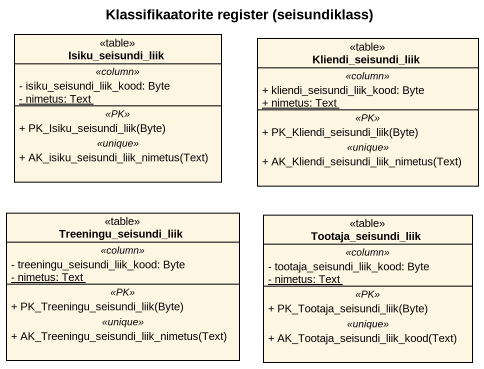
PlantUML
@startuml
title Klassifikaatorite register (seisundiklass)
hide circle
hide empty members
skinparam classAttributeIconSize 0
class Isiku_seisundi_liik <<table>> {
  .. <<column>> ..
  - isiku_seisundi_liik_kood: Byte
  {static} - nimetus: Text
  .. <<PK>> ..
  + PK_Isiku_seisundi_liik(Byte)
  .. <<unique>> ..
  + AK_isiku_seisundi_liik_nimetus(Text)
}
class Kliendi_seisundi_liik <<table>> {
  .. <<column>> ..
  + kliendi_seisundi_liik_kood: Byte
  {static} + nimetus: Text
  .. <<PK>> ..
  + PK_Kliendi_seisundi_liik(Byte)
  .. <<unique>> ..
  + AK_Kliendi_seisundi_liik_nimetus(Text)
}
class Treeningu_seisundi_liik <<table>> {
  .. <<column>> ..
  - treeningu_seisundi_liik_kood: Byte
  {static} - nimetus: Text
  .. <<PK>> ..
  + PK_Treeningu_seisundi_liik(Byte)
  .. <<unique>> ..
  + AK_Treeningu_seisundi_liik_nimetus(Text)
}
class Tootaja_seisundi_liik <<table>> {
  .. <<column>> ..
  - tootaja_seisundi_liik_kood: Byte
  {static} - nimetus: Text
  .. <<PK>> ..
  + PK_Tootaja_seisundi_liik(Byte)
  .. <<unique>> ..
  + AK_Tootaja_seisundi_liik_kood(Text)
}
@enduml
